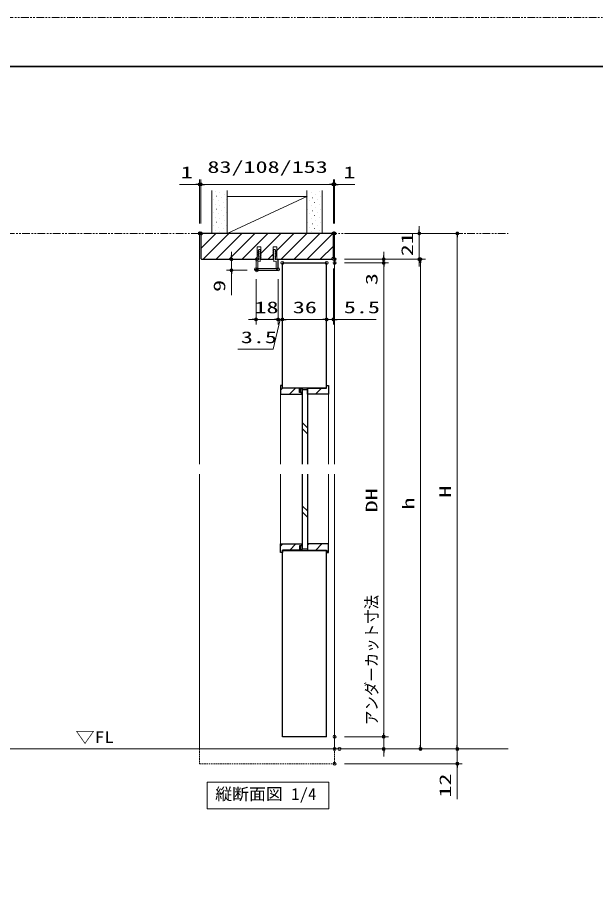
# Model space of a CAD drawing. Units: millimetres, scale not verified. Extents: x -1306 to 1306, y -607 to 607.
# Drawn here: x -835 to -364, y -113 to 594 of the extents above; entities that cross this region are included whole.
import ezdxf
from ezdxf.enums import TextEntityAlignment as Align

# ---------------------------------------------------------------- set-up
doc = ezdxf.new("R2010")
doc.units = ezdxf.units.MM
doc.header["$LTSCALE"] = 5
doc.header["$PDMODE"] = 32
doc.header["$PDSIZE"] = 2.5
doc.linetypes.add('USER1', pattern=[2.5, 1.25, -0.25, 0.25, -0.25, 0.25, -0.25])
doc.linetypes.add('USER2', pattern=[0.375, 0.25, -0.125])
for name, color, linetype, lineweight in [('0-1_線(黄)', 2, 'Continuous', 15), ('0-2_線(白)', 7, 'Continuous', 30), ('0-3_線(水)', 4, 'Continuous', 9), ('0-4_寸法線', 3, 'Continuous', 13), ('0-6_点線(水)', 6, 'USER2', 9), ('0-7_0', 3, 'Continuous', 25), ('0-8_DEFPOINTS', 7, 'Continuous', 5), ('0-9_点線(黄)', 2, 'USER2', 15), ('0-B_ハッチング', 6, 'Continuous', 9), ('0-C_陰線', 4, 'USER1', 9), ('0-D_図面枠', 7, 'Continuous', 35)]:
    doc.layers.add(name, color=color, linetype=linetype, lineweight=lineweight)
doc.styles.add('ＭＳ ゴシック', font='')
doc.styles.get('ＭＳ ゴシック').set_extended_font_data('MS Gothic')

# ---------------------------------------------------------------- blocks, each defined once
blk = doc.blocks.new('_DOT')
at = {"layer": '0-7_0'}
blk.add_line((-2.5, 0), (-5, 0), dxfattribs=at)
for points in [[(0, 0), (-2.5, 0), (-2.48, 0.313)], [(0, 0), (-2.48, -0.313), (-2.5, 0)], [(0, 0), (-2.48, 0.313), (-2.421, 0.622)], [(0, 0), (-2.421, -0.622), (-2.48, -0.313)], [(0, 0), (-2.421, 0.622), (-2.324, 0.92)], [(0, 0), (-2.324, -0.92), (-2.421, -0.622)], [(0, 0), (-2.324, 0.92), (-2.191, 1.204)], [(0, 0), (-2.191, -1.204), (-2.324, -0.92)], [(0, 0), (-2.191, 1.204), (-2.023, 1.469)], [(0, 0), (-2.023, -1.469), (-2.191, -1.204)], [(0, 0), (-2.023, 1.469), (-1.822, 1.711)], [(0, 0), (-1.822, -1.711), (-2.023, -1.469)], [(0, 0), (-1.822, 1.711), (-1.594, 1.926)], [(0, 0), (-1.594, -1.926), (-1.822, -1.711)], [(0, 0), (-1.594, 1.926), (-1.34, 2.111)], [(0, 0), (-1.34, -2.111), (-1.594, -1.926)], [(0, 0), (-1.34, 2.111), (-1.064, 2.262)], [(0, 0), (-1.064, -2.262), (-1.34, -2.111)], [(0, 0), (-1.064, 2.262), (-0.773, 2.378)], [(0, 0), (-0.773, -2.378), (-1.064, -2.262)], [(0, 0), (-0.773, 2.378), (-0.468, 2.456)], [(0, 0), (-0.468, -2.456), (-0.773, -2.378)], [(0, 0), (-0.468, 2.456), (-0.157, 2.495)], [(0, 0), (-0.157, -2.495), (-0.468, -2.456)], [(0, 0), (-0.157, 2.495), (0.157, 2.495)], [(0, 0), (0.157, -2.495), (-0.157, -2.495)], [(0, 0), (0.157, 2.495), (0.468, 2.456)], [(0, 0), (0.468, 2.456), (0.773, 2.378)], [(0, 0), (0.773, 2.378), (1.064, 2.262)], [(0, 0), (1.064, 2.262), (1.34, 2.111)], [(0, 0), (1.34, 2.111), (1.594, 1.926)], [(0, 0), (1.594, 1.926), (1.822, 1.711)], [(0, 0), (1.822, 1.711), (2.023, 1.469)], [(0, 0), (2.023, 1.469), (2.191, 1.204)], [(0, 0), (2.191, 1.204), (2.324, 0.92)], [(0, 0), (2.324, 0.92), (2.421, 0.622)], [(0, 0), (2.421, 0.622), (2.48, 0.313)], [(0, 0), (2.48, 0.313), (2.5, 0)], [(0, 0), (0.468, -2.456), (0.157, -2.495)], [(0, 0), (0.773, -2.378), (0.468, -2.456)], [(0, 0), (1.064, -2.262), (0.773, -2.378)], [(0, 0), (1.34, -2.111), (1.064, -2.262)], [(0, 0), (1.594, -1.926), (1.34, -2.111)], [(0, 0), (1.822, -1.711), (1.594, -1.926)], [(0, 0), (2.023, -1.469), (1.822, -1.711)], [(0, 0), (2.191, -1.204), (2.023, -1.469)], [(0, 0), (2.324, -0.92), (2.191, -1.204)], [(0, 0), (2.421, -0.622), (2.324, -0.92)], [(0, 0), (2.48, -0.313), (2.421, -0.622)], [(0, 0), (2.5, 0), (2.48, -0.313)]]:
    blk.add_solid(points, dxfattribs=at)

msp = doc.modelspace()

# ---------------------------------------------------------------- linework, layer by layer
at = {"layer": '0-1_線(黄)'}
for p, q in [((-676.266, 417.95), (-676.266, 452.95)), ((-663.766, 417.95), (-663.766, 452.95)), ((-598.766, 417.95), (-598.766, 452.95)), ((-586.266, 417.95), (-586.266, 452.95)), ((-1205.648, -2.05), (-434.868, -2.05))]:
    msp.add_line(p, q, dxfattribs=at)
msp.add_lwpolyline([(-663.766, 447.95), (-598.766, 447.95), (-663.766, 417.95)], dxfattribs=at)
msp.add_lwpolyline([(-680.078, -29.05), (-581, -29.05), (-581, -50.884), (-680.078, -50.884)], close=True, dxfattribs=at)
at = {"layer": '0-2_線(白)'}
for p, q in [((-685.266, 417.95), (-685.266, 397.45)), ((-577.266, 417.95), (-685.266, 417.95)), ((-577.266, 397.45), (-577.266, 417.95)), ((-684.766, 396.95), (-685.266, 397.45)), ((-684.766, 396.95), (-639.266, 396.95)), ((-636.266, 396.95), (-626.266, 396.95)), ((-623.266, 396.95), (-577.766, 396.95)), ((-577.266, 397.45), (-577.766, 396.95)), ((-618.766, 393.95), (-582.766, 393.95)), ((-618.766, 291.95), (-618.766, 393.95)), ((-582.766, 291.95), (-582.766, 393.95)), ((-618.766, 292.2), (-582.766, 292.2)), ((-602.266, 229.95), (-602.266, 290.95)), ((-603.266, 288.45), (-604.766, 288.45)), ((-602.266, 160.95), (-602.266, 221.95)), ((-598.266, 221.95), (-598.266, 160.95)), ((-603.266, 163.45), (-604.766, 163.45)), ((-618.766, 7.95), (-618.766, 159.95)), ((-618.766, 159.7), (-582.766, 159.7)), ((-602.266, 160.95), (-598.266, 160.95)), ((-582.766, 7.95), (-582.766, 159.95)), ((-582.766, 7.95), (-618.766, 7.95))]:
    msp.add_line(p, q, dxfattribs=at)
for points in [[(-618.766, 293.95), (-620.266, 293.95), (-620.266, 286.95), (-603.266, 286.95), (-603.266, 288.45)], [(-604.766, 291.95), (-618.766, 291.95), (-618.766, 293.95)], [(-603.266, 288.45), (-604.766, 288.45), (-604.766, 291.95)], [(-603.266, 288.45), (-604.766, 288.45), (-604.766, 291.45)], [(-602.266, 290.95), (-598.266, 290.95), (-598.266, 229.95)], [(-618.766, 157.95), (-620.266, 157.95), (-620.266, 164.95), (-603.266, 164.95), (-603.266, 163.45)], [(-603.266, 163.45), (-604.766, 163.45), (-604.766, 159.95)], [(-603.266, 163.45), (-604.766, 163.45), (-604.766, 160.45)], [(-604.766, 159.95), (-618.766, 159.95), (-618.766, 157.95)]]:
    msp.add_lwpolyline(points, dxfattribs=at)
for points in [[(-582.766, 293.95), (-581.266, 293.95), (-581.266, 286.95), (-598.266, 286.95), (-598.266, 291.95), (-582.766, 291.95)], [(-582.766, 157.95), (-581.266, 157.95), (-581.266, 164.95), (-598.266, 164.95), (-598.266, 159.95), (-582.766, 159.95)]]:
    msp.add_lwpolyline(points, close=True, dxfattribs=at)
at = {"layer": '0-3_線(水)'}
for p, q in [((-686.266, 417.95), (-686.266, 229.95)), ((-686.266, 417.95), (-685.266, 417.95)), ((-577.266, 417.95), (-576.266, 417.95)), ((-576.266, 417.95), (-576.266, 229.95)), ((-604.766, 291.45), (-602.266, 291.45)), ((-602.266, 290.95), (-602.266, 291.45)), ((-620.266, 286.95), (-620.266, 229.95)), ((-603.266, 288.45), (-602.266, 288.45)), ((-581.266, 286.95), (-581.266, 229.95)), ((-598.266, 259.718), (-602.266, 263.718)), ((-598.266, 254.718), (-602.266, 258.718)), ((-686.266, 221.95), (-686.266, -2.05)), ((-620.266, 221.95), (-620.266, 164.95)), ((-581.266, 221.95), (-581.266, 164.95)), ((-576.266, 221.95), (-576.266, -2.05)), ((-598.266, 191.848), (-602.266, 195.848)), ((-598.266, 186.848), (-602.266, 190.848)), ((-603.266, 163.45), (-602.266, 163.45)), ((-604.766, 160.45), (-602.266, 160.45)), ((-602.266, 160.95), (-602.266, 160.45))]:
    msp.add_line(p, q, dxfattribs=at)
at = {"layer": '0-4_寸法線'}
for p, q in [((-686.266, 425.95), (-686.266, 461.95)), ((-685.266, 425.95), (-685.266, 461.95)), ((-685.266, 425.95), (-685.266, 461.95)), ((-577.266, 425.95), (-577.266, 461.95)), ((-577.266, 425.95), (-577.266, 461.95)), ((-576.266, 425.95), (-576.266, 461.95)), ((-689.266, 457.95), (-702.647, 457.95)), ((-685.266, 457.95), (-686.266, 457.95)), ((-682.266, 457.95), (-679.266, 457.95)), ((-682.266, 457.95), (-580.266, 457.95)), ((-580.266, 457.95), (-583.266, 457.95)), ((-577.266, 457.95), (-576.266, 457.95)), ((-573.266, 457.95), (-559.885, 457.95)), ((-568.266, 417.95), (-472.266, 417.95)), ((-568.266, 417.95), (-503.266, 417.95)), ((-507.266, 420.95), (-507.266, 423.95)), ((-507.266, 417.95), (-507.266, 396.95)), ((-476.266, 414.95), (-476.266, 0.95)), ((-637.716, 404.895), (-638.816, 403.406)), ((-638.816, 403.406), (-638.066, 403.406)), ((-638.066, 403.406), (-638.066, 402.906)), ((-637.116, 404.894), (-637.716, 404.895)), ((-637.116, 404.894), (-636.016, 403.406)), ((-636.766, 403.406), (-636.766, 402.906)), ((-636.016, 403.406), (-636.766, 403.406)), ((-625.416, 404.894), (-626.516, 403.406)), ((-626.516, 403.406), (-625.766, 403.406)), ((-625.766, 403.406), (-625.766, 402.906)), ((-625.416, 404.894), (-624.816, 404.895)), ((-624.816, 404.895), (-623.716, 403.406)), ((-624.466, 403.406), (-624.466, 402.906)), ((-623.716, 403.406), (-624.466, 403.406)), ((-647.478, 396.95), (-664.266, 396.95)), ((-660.266, 399.95), (-660.266, 402.95)), ((-660.266, 396.95), (-660.266, 387.95)), ((-640.266, 396.595), (-640.266, 388.595)), ((-640.116, 396.595), (-640.116, 388.595)), ((-638.066, 396.589), (-639.96, 396.745)), ((-639.464, 396.835), (-639.954, 396.895)), ((-638.066, 402.906), (-638.816, 402.106)), ((-638.816, 402.106), (-638.066, 402.106)), ((-638.066, 401.606), (-638.816, 400.806)), ((-638.816, 400.806), (-638.066, 400.806)), ((-638.066, 400.306), (-638.816, 399.506)), ((-638.816, 399.506), (-638.066, 399.506)), ((-638.081, 399.506), (-638.081, 396.589)), ((-638.066, 402.106), (-638.066, 401.606)), ((-638.066, 400.806), (-638.066, 400.306)), ((-636.766, 402.906), (-636.016, 402.106)), ((-636.766, 402.106), (-636.766, 401.606)), ((-636.016, 402.106), (-636.766, 402.106)), ((-636.766, 401.606), (-636.016, 400.806)), ((-636.766, 400.806), (-636.766, 400.306)), ((-636.016, 400.806), (-636.766, 400.806)), ((-636.766, 400.306), (-636.016, 399.506)), ((-636.766, 399.506), (-636.766, 398.719)), ((-636.016, 399.506), (-636.766, 399.506)), ((-636.111, 397.902), (-636.766, 398.719)), ((-636.766, 397.902), (-636.766, 395.179)), ((-636.759, 397.902), (-636.111, 397.902)), ((-625.766, 402.906), (-626.516, 402.106)), ((-626.516, 402.106), (-625.766, 402.106)), ((-625.766, 401.606), (-626.516, 400.806)), ((-626.516, 400.806), (-625.766, 400.806)), ((-625.766, 400.306), (-626.516, 399.506)), ((-626.516, 399.506), (-625.766, 399.506)), ((-626.421, 397.902), (-625.766, 398.719)), ((-625.773, 397.902), (-626.421, 397.902)), ((-625.766, 402.106), (-625.766, 401.606)), ((-625.766, 400.806), (-625.766, 400.306)), ((-625.766, 399.506), (-625.766, 398.719)), ((-625.766, 397.902), (-625.766, 395.179)), ((-624.466, 402.906), (-623.716, 402.106)), ((-624.466, 402.106), (-624.466, 401.606)), ((-623.716, 402.106), (-624.466, 402.106)), ((-624.466, 401.606), (-623.716, 400.806)), ((-624.466, 400.806), (-624.466, 400.306)), ((-623.716, 400.806), (-624.466, 400.806)), ((-624.466, 400.306), (-623.716, 399.506)), ((-624.466, 399.506), (-624.466, 396.589)), ((-623.716, 399.506), (-624.466, 399.506)), ((-624.466, 396.589), (-622.572, 396.745)), ((-623.068, 396.835), (-622.578, 396.895)), ((-622.416, 396.595), (-622.416, 388.595)), ((-622.266, 396.595), (-622.266, 388.595)), ((-568.266, 396.95), (-503.266, 396.95)), ((-568.266, 396.95), (-502.266, 396.95)), ((-568.266, 396.95), (-532.266, 396.95)), ((-536.266, 399.95), (-536.266, 402.95)), ((-536.266, 396.95), (-536.266, 393.95)), ((-636.766, 395.184), (-638.766, 395.346)), ((-638.766, 395.346), (-638.766, 389.395)), ((-577.266, 389.45), (-577.266, 343.895)), ((-568.266, 393.95), (-532.266, 393.95)), ((-568.266, 393.95), (-532.266, 393.95)), ((-536.266, 390.95), (-536.266, 373.284)), ((-536.266, 390.95), (-536.266, 10.95)), ((-507.266, 393.95), (-507.266, 390.95)), ((-506.266, 393.95), (-506.266, 0.95)), ((-647.566, 387.95), (-664.266, 387.95)), ((-660.266, 384.95), (-660.266, 367.76)), ((-622.966, 388.045), (-639.566, 388.045)), ((-622.966, 387.895), (-639.566, 387.895)), ((-618.766, 385.95), (-618.766, 343.895)), ((-618.766, 385.95), (-618.766, 343.895)), ((-582.766, 385.95), (-582.766, 343.895)), ((-582.766, 385.95), (-582.766, 343.895)), ((-640.266, 380.65), (-640.266, 343.895)), ((-622.266, 380.65), (-622.266, 343.895)), ((-622.266, 380.65), (-622.266, 343.895)), ((-643.266, 347.895), (-646.266, 347.895)), ((-622.266, 347.895), (-640.266, 347.895)), ((-625.266, 347.895), (-628.266, 347.895)), ((-618.766, 347.895), (-622.266, 347.895)), ((-618.766, 347.895), (-622.266, 347.895)), ((-619.266, 347.895), (-616.266, 347.895)), ((-585.766, 347.895), (-615.766, 347.895)), ((-615.766, 347.895), (-612.766, 347.895)), ((-585.766, 347.895), (-588.766, 347.895)), ((-582.766, 347.895), (-577.266, 347.895)), ((-574.266, 347.895), (-542.314, 347.895)), ((-536.266, 10.95), (-536.266, 127.284)), ((-568.266, 7.95), (-532.266, 7.95)), ((-568.266, 7.95), (-532.266, 7.95)), ((-536.266, -2.05), (-536.266, 7.95)), ((-476.266, 0.95), (-476.266, 3.95)), ((-568.266, -2.05), (-472.266, -2.05)), ((-568.266, -2.05), (-502.266, -2.05)), ((-568.266, -2.05), (-472.266, -2.05)), ((-564.266, -2.05), (-532.266, -2.05)), ((-536.266, -5.05), (-536.266, -8.05)), ((-476.266, -2.05), (-476.266, -14.05)), ((-568.266, -14.05), (-472.266, -14.05)), ((-476.266, -17.05), (-476.266, -42.811))]:
    msp.add_line(p, q, dxfattribs=at)
for points in [[(-639.266, 396.95), (-639.266, 406.95), (-636.266, 406.95), (-636.266, 396.95)], [(-626.266, 396.95), (-626.266, 406.95), (-623.266, 406.95), (-623.266, 396.95)], [(-625.766, 395.179), (-623.766, 395.346), (-623.766, 389.395), (-638.766, 389.395)], [(-620.516, 347.895), (-626.229, 323.55), (-655.182, 323.55)]]:
    msp.add_lwpolyline(points, dxfattribs=at)
for centre, radius, start, end in [((-639.966, 396.595), 0.3, 87.72528, 180), ((-639.966, 396.595), 0.15, 87.72528, 180), ((-622.566, 396.595), 0.3, 0, 92.27472), ((-622.566, 396.595), 0.15, 0, 92.27472), ((-639.566, 388.595), 0.7, 180, 270), ((-639.566, 388.595), 0.55, 180, 270), ((-622.966, 388.595), 0.55, 270, 0), ((-622.966, 388.595), 0.7, 270, 0)]:
    msp.add_arc(centre, radius, start, end, dxfattribs=at)
at = {"layer": '0-6_点線(水)'}
for p, q in [((-604.766, 291.179), (-602.266, 291.179)), ((-604.766, 290.554), (-602.266, 290.554)), ((-604.766, 289.929), (-602.266, 289.929)), ((-604.766, 289.304), (-602.266, 289.304)), ((-604.766, 288.679), (-602.266, 288.679)), ((-604.766, 163.299), (-602.266, 163.299)), ((-604.766, 162.674), (-602.266, 162.674)), ((-604.766, 162.049), (-602.266, 162.049)), ((-604.766, 161.424), (-602.266, 161.424)), ((-604.766, 160.799), (-602.266, 160.799))]:
    msp.add_line(p, q, dxfattribs=at)
at = {"layer": '0-8_DEFPOINTS'}
for p in [(-685.266, 457.95), (-577.266, 457.95), (-686.266, 417.95), (-685.266, 417.95), (-577.266, 417.95), (-576.266, 417.95), (-576.266, 417.95), (-576.266, 417.95), (-660.266, 396.95), (-639.478, 396.95), (-577.266, 397.45), (-576.266, 396.95), (-507.266, 396.95), (-640.266, 388.65), (-639.566, 387.95), (-622.266, 388.65), (-622.266, 388.65), (-618.766, 393.95), (-582.766, 393.95), (-576.266, 393.95), (-536.266, 393.95), (-640.266, 347.895), (-622.266, 347.895), (-618.766, 347.895), (-582.766, 347.895), (-576.266, 7.95), (-536.266, 7.95), (-576.266, -2.05), (-572.266, -2.05), (-536.266, -2.05), (-506.266, -2.05), (-476.266, -2.05), (-576.266, -14.05), (-476.266, -14.05)]:
    msp.add_point(p, dxfattribs=at)
at = {"layer": '0-9_点線(黄)'}
for p, q in [((-686.266, -2.05), (-686.266, -14.05)), ((-576.266, -2.05), (-576.266, -14.05)), ((-686.266, -14.05), (-576.266, -14.05))]:
    msp.add_line(p, q, dxfattribs=at)
at = {"layer": '0-B_ハッチング'}
for p, q in [((-674.997, 445.743), (-674.947, 445.743)), ((-673.671, 452.372), (-673.621, 452.372)), ((-672.345, 448.395), (-672.295, 448.395)), ((-669.693, 451.046), (-669.643, 451.046)), ((-668.368, 447.069), (-668.318, 447.069)), ((-665.716, 449.72), (-665.666, 449.72)), ((-664.39, 445.743), (-664.34, 445.743)), ((-598.099, 448.395), (-598.049, 448.395)), ((-595.447, 451.046), (-595.397, 451.046)), ((-594.121, 447.069), (-594.071, 447.069)), ((-591.47, 449.72), (-591.42, 449.72)), ((-590.144, 445.743), (-590.094, 445.743)), ((-588.818, 452.372), (-588.768, 452.372)), ((-587.492, 448.395), (-587.442, 448.395)), ((-673.671, 441.766), (-673.621, 441.766)), ((-671.019, 444.417), (-670.969, 444.417)), ((-669.693, 440.44), (-669.643, 440.44)), ((-667.042, 443.091), (-666.992, 443.091)), ((-665.716, 439.114), (-665.666, 439.114)), ((-596.773, 444.417), (-596.723, 444.417)), ((-595.447, 440.44), (-595.397, 440.44)), ((-592.796, 443.091), (-592.746, 443.091)), ((-591.47, 439.114), (-591.42, 439.114)), ((-588.818, 441.766), (-588.768, 441.766)), ((-674.997, 435.136), (-674.947, 435.136)), ((-672.345, 437.788), (-672.295, 437.788)), ((-671.019, 433.811), (-670.969, 433.811)), ((-668.368, 436.462), (-668.318, 436.462)), ((-667.042, 432.485), (-666.992, 432.485)), ((-664.39, 435.136), (-664.34, 435.136)), ((-598.099, 437.788), (-598.049, 437.788)), ((-596.773, 433.811), (-596.723, 433.811)), ((-594.121, 436.462), (-594.071, 436.462)), ((-592.796, 432.485), (-592.746, 432.485)), ((-590.144, 435.136), (-590.094, 435.136)), ((-587.492, 437.788), (-587.442, 437.788)), ((-674.997, 424.53), (-674.947, 424.53)), ((-673.671, 431.159), (-673.621, 431.159)), ((-672.345, 427.181), (-672.295, 427.181)), ((-669.693, 429.833), (-669.643, 429.833)), ((-668.368, 425.856), (-668.318, 425.856)), ((-665.716, 428.507), (-665.666, 428.507)), ((-664.39, 424.53), (-664.34, 424.53)), ((-598.099, 427.181), (-598.049, 427.181)), ((-595.447, 429.833), (-595.397, 429.833)), ((-594.121, 425.856), (-594.071, 425.856)), ((-591.47, 428.507), (-591.42, 428.507)), ((-590.144, 424.53), (-590.094, 424.53)), ((-588.818, 431.159), (-588.768, 431.159)), ((-587.492, 427.181), (-587.442, 427.181)), ((-685.266, 416.324), (-683.64, 417.95)), ((-685.266, 405.718), (-673.033, 417.95)), ((-683.427, 396.95), (-662.427, 417.95)), ((-673.671, 420.552), (-673.621, 420.552)), ((-672.82, 396.95), (-651.82, 417.95)), ((-671.019, 423.204), (-670.969, 423.204)), ((-669.693, 419.227), (-669.643, 419.227)), ((-667.042, 421.878), (-666.992, 421.878)), ((-662.213, 396.95), (-641.213, 417.95)), ((-651.607, 396.95), (-630.607, 417.95)), ((-636.266, 401.685), (-620, 417.95)), ((-623.266, 404.078), (-609.394, 417.95)), ((-619.787, 396.95), (-598.787, 417.95)), ((-609.18, 396.95), (-588.18, 417.95)), ((-598.574, 396.95), (-577.574, 417.95)), ((-596.773, 423.204), (-596.723, 423.204)), ((-595.447, 419.227), (-595.397, 419.227)), ((-592.796, 421.878), (-592.746, 421.878)), ((-588.818, 420.552), (-588.768, 420.552)), ((-587.967, 396.95), (-577.266, 407.652)), ((-641, 396.95), (-639.266, 398.685)), ((-630.394, 396.95), (-626.482, 400.862)), ((-620.266, 290.405), (-618.721, 291.95)), ((-613.114, 286.95), (-608.114, 291.95)), ((-598.266, 291.192), (-597.508, 291.95)), ((-591.901, 286.95), (-586.901, 291.95)), ((-581.294, 286.95), (-581.266, 286.979)), ((-620.266, 163.126), (-618.442, 164.95)), ((-612.835, 159.95), (-607.835, 164.95)), ((-598.266, 163.913), (-597.228, 164.95)), ((-591.622, 159.95), (-586.622, 164.95)), ((-582.766, 158.2), (-581.266, 159.7))]:
    msp.add_line(p, q, dxfattribs=at)
at = {"layer": '0-C_陰線'}
for p, q in [((387.036, 594), (-1292.964, 594)), ((-1205.648, 417.95), (-434.868, 417.95))]:
    msp.add_line(p, q, dxfattribs=at)
at = {"layer": '0-D_図面枠'}
msp.add_lwpolyline([(-1252.964, -554), (347.036, -554), (347.036, 554), (-1252.964, 554)], close=True, dxfattribs=at)

# ---------------------------------------------------------------- block references
at = {"layer": '0-4_寸法線', "xscale": 0.6, "yscale": 0.6}
for p in [(-686.266, 457.95), (-577.266, 457.95), (-577.266, 457.95), (-640.266, 347.895), (-622.266, 347.895), (-582.766, 347.895), (-582.766, 347.895)]:
    msp.add_blockref('_DOT', p, dxfattribs=at)
for p, rotation in [((-685.266, 457.95), 180), ((-685.266, 457.95), 180), ((-576.266, 457.95), 180), ((-507.266, 417.95), 270), ((-476.266, 417.95), 90), ((-660.266, 396.95), 270), ((-536.266, 396.95), 270), ((-507.266, 396.95), 90), ((-506.266, 396.95), 90), ((-660.266, 387.95), 90), ((-536.266, 393.95), 90), ((-536.266, 393.95), 90), ((-622.266, 347.895), 180), ((-618.766, 347.895), 180), ((-618.766, 347.895), 180), ((-577.266, 347.895), 180), ((-536.266, 7.95), 270), ((-536.266, 7.95), 270), ((-506.266, -2.05), 270), ((-476.266, -2.05), 270), ((-476.266, -2.05), 270), ((-536.266, -2.05), 90), ((-476.266, -14.05), 90)]:
    msp.add_blockref('_DOT', p, dxfattribs=dict(at, rotation=rotation))

# ---------------------------------------------------------------- texts
at = {"layer": '0-1_線(黄)', "style": 'ＭＳ ゴシック'}
for s, height, width, p in [('▽FL', 9.621, 1.2, (-787.44, -0.09)), ('縦断面図 1/4', 9.604, 1.05, (-673.494, -46.428))]:
    msp.add_text(s, height=height, dxfattribs=dict(at, width=width)).set_placement(p, align=Align.BOTTOM_LEFT)
at = {"layer": '0-4_寸法線', "style": 'ＭＳ ゴシック', "width": 1.5}
for s, p in [('83/108/153', (-679.837, 464.386)), ('1', (-701.504, 460.1)), ('1', (-569.123, 460.1)), ('18', (-641.504, 350.044)), ('36', (-610.29, 350.044)), ('5.5', (-568.695, 350.044)), ('3.5', (-652.61, 325.7))]:
    msp.add_text(s, height=9.604, dxfattribs=at).set_placement(p, align=Align.BOTTOM_LEFT)
at = {"layer": '0-4_寸法線', "style": 'ＭＳ ゴシック'}
for s, width, p in [('21', 1.5, (-509.416, 399.355)), ('3', 1.5, (-538.416, 375.855)), ('9', 1.5, (-662.416, 370.331)), ('DH', 1.5, (-538.416, 190.712)), ('H', 1.5, (-478.416, 202.712)), ('h', 1.5, (-508.416, 192.927)), ('アンダーカット寸法', 0.9, (-538.416, 17.362)), ('12', 1.5, (-478.416, -41.669))]:
    msp.add_text(s, height=9.604, rotation=90, dxfattribs=dict(at, width=width)).set_placement(p, align=Align.BOTTOM_LEFT)

doc.saveas('drawing.dxf')
